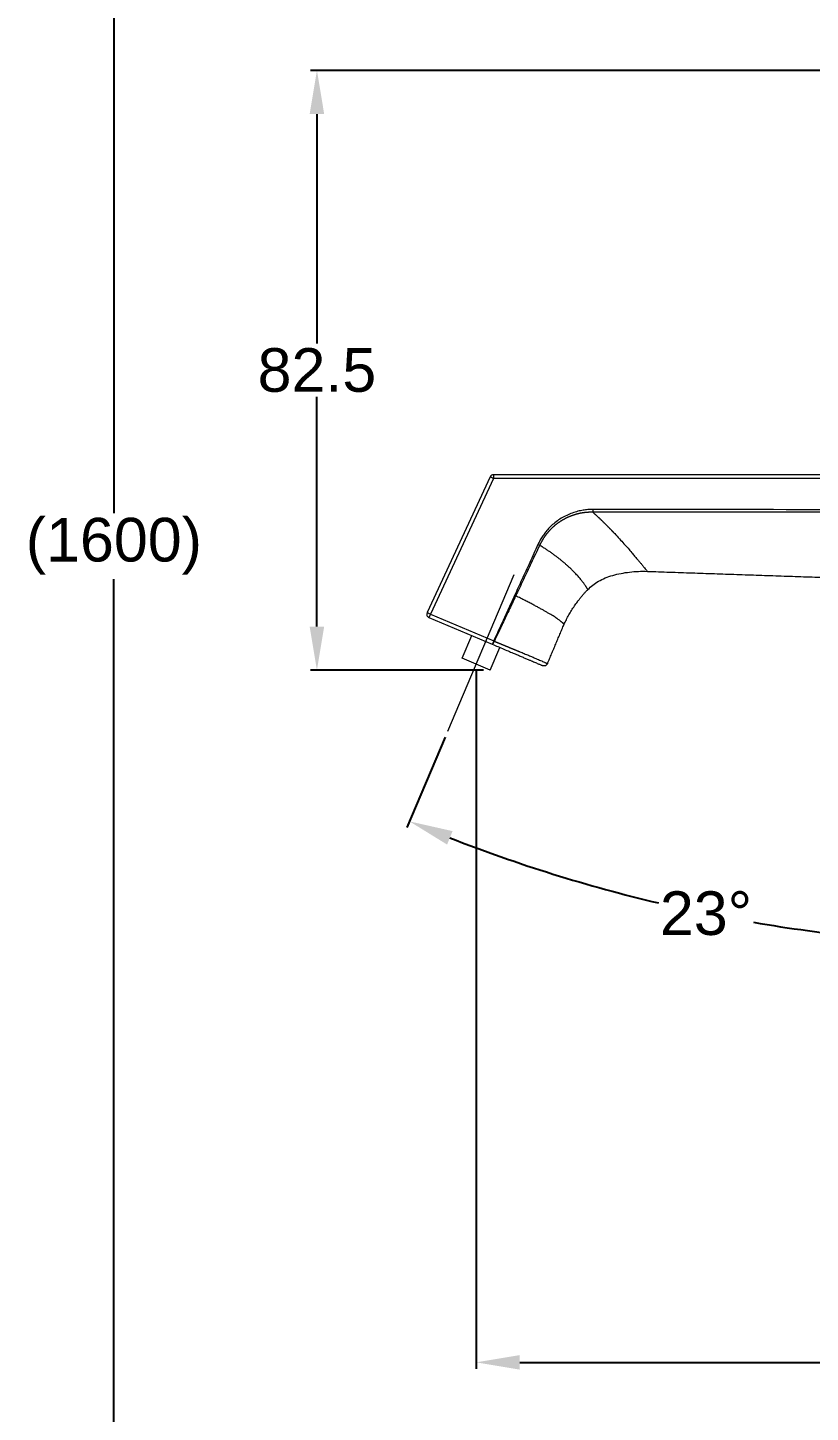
# Model space of a CAD drawing. Header units: millimetres. Extents: x 14071 to 14912, y -87 to 508.
# Drawn here: x 14546.8 to 14654.4, y 15.6 to 206 of the extents above; entities that cross this region are included whole.
import ezdxf

# ---------------------------------------------------------------- set-up
doc = ezdxf.new("R2010")
doc.units = ezdxf.units.MM
doc.linetypes.add('CENTERX2', pattern=[101.6, 63.5, -12.7, 12.7, -12.7])
doc.layers.add('CENTER', color=1, linetype='CENTERX2', lineweight=15)
doc.layers.add('DIM', color=3, linetype='Continuous', lineweight=9)
doc.styles.get("Standard").update_dxf_attribs({"font": 'arial.ttf'})
doc.dimstyles.new('겸용-샤워욕조용1', dxfattribs={"dimscale": 0.6, "dimtxt": 10, "dimasz": 10, "dimexe": 1.5, "dimexo": 1.5, "dimgap": 1, "dimtad": 0, "dimtih": 1, "dimtoh": 1, "dimdec": 1, "dimdsep": 46, "dimtxsty": 'Standard', "dimcen": 2.5, "dimclrd": 5, "dimclre": 5, "dimclrt": 5, "dimadec": 1, "dimazin": 2, "dimtfac": 1, "dimtdec": 1, "dimtmove": 0, "dimatfit": 3, "dimfxl": 1.25, "dimarcsym": 0})

# ---------------------------------------------------------------- blocks, each defined once
blk = doc.blocks.new('*D10')
at = {"layer": 'Defpoints', "color": 0, "transparency": 16777216}
for p in [(14772.19, 270.25), (14558.66, -0.91), (14567.36, -0.91)]:
    blk.add_point(p, dxfattribs=at)
at = {"layer": 'DIM', "color": 5, "lineweight": -2, "transparency": 16777216}
for p, q in [((14771.29, 270.25), (14557.76, 270.25)), ((14558.66, 264.25), (14558.66, 139.2)), ((14558.66, 5.09), (14558.66, 130.14)), ((14566.46, -0.91), (14557.76, -0.91))]:
    blk.add_line(p, q, dxfattribs=at)
at = {"layer": 'DIM', "color": 5, "transparency": 16777216}
for points in [[(14557.66, 264.25), (14559.66, 264.25), (14558.66, 270.25)], [(14557.66, 5.09), (14559.66, 5.09), (14558.66, -0.91)]]:
    blk.add_solid(points, dxfattribs=at)
at = {"layer": 'DIM', "color": 5, "transparency": 16777216, "insert": (14558.66, 134.67), "char_height": 6, "attachment_point": 5}
blk.add_mtext('(1600)', dxfattribs=at)
blk = doc.blocks.new('*D7')
at = {"layer": 'Defpoints', "color": 0, "transparency": 16777216}
for p in [(14682.56, 172.53), (14613.7, 130.78), (14604.56, 109.24), (14626.21, 87.5), (14682.56, 61.07)]:
    blk.add_point(p, dxfattribs=at)
at = {"layer": 'DIM', "color": 5, "lineweight": -2, "transparency": 16777216}
blk.add_line((14604.21, 108.42), (14598.95, 96.02), dxfattribs=at)
for start, end in [(248.6134, 256.7003), (260.2882, 268.3866)]:
    blk.add_arc((14682.56, 293), 213.08, start, end, dxfattribs=at)
at = {"layer": 'DIM', "color": 5, "transparency": 16777216}
for points in [[(14604.48, 93.66), (14605.23, 95.51), (14599.3, 96.85)], [(14676.57, 81), (14676.55, 79), (14682.56, 79.91)]]:
    blk.add_solid(points, dxfattribs=at)
at = {"layer": 'DIM', "color": 5, "transparency": 16777216, "insert": (14640.08, 84.19), "char_height": 6, "attachment_point": 5}
blk.add_mtext('23°', dxfattribs=at)
blk = doc.blocks.new('*D8')
at = {"layer": 'Defpoints', "color": 0, "transparency": 16777216}
for p in [(14586.58, 200.09), (14665.19, 200.09), (14610.4, 117.63)]:
    blk.add_point(p, dxfattribs=at)
at = {"layer": 'DIM', "color": 5, "lineweight": -2, "transparency": 16777216}
for p, q in [((14664.29, 200.09), (14585.68, 200.09)), ((14586.58, 194.09), (14586.58, 162.53)), ((14586.58, 123.63), (14586.58, 155.2)), ((14609.5, 117.63), (14585.68, 117.63))]:
    blk.add_line(p, q, dxfattribs=at)
at = {"layer": 'DIM', "color": 5, "transparency": 16777216}
for points in [[(14585.58, 194.09), (14587.58, 194.09), (14586.58, 200.09)], [(14585.58, 123.63), (14587.58, 123.63), (14586.58, 117.63)]]:
    blk.add_solid(points, dxfattribs=at)
at = {"layer": 'DIM', "color": 5, "transparency": 16777216, "insert": (14586.58, 158.86), "char_height": 6, "attachment_point": 5}
blk.add_mtext('82.5', dxfattribs=at)
blk = doc.blocks.new('*D14')
at = {"layer": 'Defpoints', "color": 0, "transparency": 16777216}
for p in [(14608.47, 118.45), (14815.26, 42.82), (14815.26, 22.48)]:
    blk.add_point(p, dxfattribs=at)
at = {"layer": 'DIM', "color": 5, "lineweight": -2, "transparency": 16777216}
for p, q in [((14608.47, 117.55), (14608.47, 21.58)), ((14815.26, 41.92), (14815.26, 21.58)), ((14614.47, 22.48), (14701.08, 22.48)), ((14809.26, 22.48), (14722.65, 22.48))]:
    blk.add_line(p, q, dxfattribs=at)
at = {"layer": 'DIM', "color": 5, "transparency": 16777216}
for points in [[(14614.47, 23.48), (14614.47, 21.48), (14608.47, 22.48)], [(14809.26, 23.48), (14809.26, 21.48), (14815.26, 22.48)]]:
    blk.add_solid(points, dxfattribs=at)
at = {"layer": 'DIM', "color": 5, "transparency": 16777216, "insert": (14711.86, 22.48), "char_height": 6, "attachment_point": 5}
blk.add_mtext('206.8', dxfattribs=at)

msp = doc.modelspace()

# ---------------------------------------------------------------- linework, layer by layer
at = {"linetype": 'Continuous', "lineweight": 18}
for p, q in [((14610.42, 144.21), (14601.73, 125.56)), ((14710.65, 144.5), (14610.88, 144.5)), ((14601.99, 124.89), (14610.7, 121.2)), ((14606.54, 119.27), (14607.86, 122.4)), ((14610.4, 117.63), (14611.73, 120.76)), ((14610.4, 117.63), (14606.54, 119.27)), ((14618.28, 118.52), (14618.28, 118.52))]:
    msp.add_line(p, q, dxfattribs=at)
at = {"linetype": 'Continuous', "lineweight": 13}
for p, q in [((14610.87, 144), (14602.18, 125.35)), ((14710.64, 144), (14610.87, 144)), ((14602.18, 125.35), (14610.89, 121.66))]:
    msp.add_line(p, q, dxfattribs=at)
at = {"linetype": 'Continuous', "lineweight": 18}
for centre, start, end in [((14610.88, 144), 90, 155), ((14602.18, 125.35), 155, 247)]:
    msp.add_arc(centre, 0.5, start, end, dxfattribs=at)
at = {"linetype": 'Continuous', "lineweight": 13}
for centre, major_axis, ratio, start_param, end_param in [((14610.88, 144), (-0.453, 0.211), 0.00295, 0, 1.564469), ((14610.88, 144), (0, -0.5), 0.006981, 3.141593, 4.712389), ((14624.53, 139.73), (-0.001, -0.5), 0.006981, 4.712398, 5.590694), ((14616.98, 134.92), (0.454, -0.209), 0.002912, 4.706044, 5.23523), ((14602.18, 125.35), (0.453, -0.211), 0.00295, 3.141593, 4.706062), ((14602.18, 125.35), (-0.195, -0.46), 0.006426, 4.715117, 6.283185), ((14610.89, 121.66), (0.195, 0.46), 0.006426, 1.573524, 3.141591), ((14610.89, 121.66), (0.454, -0.209), 0.00292, 4.706048, 4.900024)]:
    msp.add_ellipse(centre, major_axis=major_axis, ratio=ratio, start_param=start_param, end_param=end_param, dxfattribs=at)
at = {"linetype": 'Continuous', "lineweight": 18}
for centre, major_axis, ratio, start_param, end_param in [((14613.77, 127.92), (0.454, -0.208), 0.002911, 4.706043, 5.050407), ((14610.89, 121.66), (-0.195, -0.46), 0.186372, 6.283182, 7.845496)]:
    msp.add_ellipse(centre, major_axis=major_axis, ratio=ratio, start_param=start_param, end_param=end_param, dxfattribs=at)
for points, degree in [([(14624.53, 139.73), (14624.35, 139.73), (14623.97, 139.72), (14623.36, 139.66), (14622.65, 139.53), (14621.89, 139.32), (14621.12, 139.02), (14620.35, 138.64), (14619.63, 138.17), (14618.98, 137.64), (14618.42, 137.1), (14617.98, 136.58), (14617.63, 136.09), (14617.3, 135.56), (14617.08, 135.14), (14616.98, 134.92)], 3), ([(14617.21, 134.81), (14616.81, 133.97), (14616.03, 132.32), (14614.94, 130), (14614.25, 128.55), (14613.92, 127.85)], 3), ([(14632.02, 131.22), (14656.58, 130.38)], 1), ([(14620.56, 123.91), (14621.78, 126.6), (14623.83, 128.72)], 2), ([(14618.28, 118.53), (14620.56, 123.91)], 1), ([(14618.23, 118.42), (14618.26, 118.47)], 1)]:
    msp.add_open_spline(points, degree=degree, dxfattribs=at)
at = {"linetype": 'Continuous', "lineweight": 13}
for points, degree, knots in [([(14624.53, 139.34), (14624.51, 139.35), (14624.48, 139.35), (14624.44, 139.35), (14624.4, 139.35), (14624.35, 139.35), (14624.31, 139.35), (14624.26, 139.35), (14624.22, 139.35), (14624.18, 139.34), (14624.13, 139.34), (14624.09, 139.34), (14624.04, 139.34), (14624, 139.34), (14623.95, 139.34), (14623.91, 139.33), (14623.86, 139.33), (14623.82, 139.33), (14623.77, 139.33), (14623.73, 139.32), (14623.68, 139.32), (14623.64, 139.31), (14623.59, 139.31), (14623.55, 139.31), (14623.5, 139.3), (14623.46, 139.3), (14623.41, 139.29), (14623.37, 139.29), (14623.32, 139.28), (14623.27, 139.27), (14623.23, 139.27), (14623.18, 139.26), (14623.14, 139.25), (14623.09, 139.25), (14623.05, 139.24), (14623, 139.23), (14622.95, 139.22), (14622.91, 139.21), (14622.86, 139.21), (14622.82, 139.2), (14622.77, 139.19), (14622.72, 139.18), (14622.68, 139.17), (14622.63, 139.16), (14622.58, 139.15), (14622.54, 139.14), (14622.49, 139.13), (14622.45, 139.11), (14622.4, 139.1), (14622.35, 139.09), (14622.31, 139.08), (14622.26, 139.07), (14622.21, 139.05), (14622.17, 139.04), (14622.12, 139.03), (14622.07, 139.01), (14622.03, 139), (14621.98, 138.98), (14621.94, 138.97), (14621.89, 138.95), (14621.84, 138.94), (14621.8, 138.92), (14621.75, 138.91), (14621.7, 138.89), (14621.66, 138.87), (14621.61, 138.86), (14621.56, 138.84), (14621.52, 138.82), (14621.47, 138.81), (14621.43, 138.79), (14621.38, 138.77), (14621.33, 138.75), (14621.29, 138.73), (14621.24, 138.71), (14621.2, 138.69), (14621.15, 138.67), (14621.1, 138.65), (14621.06, 138.63), (14621.01, 138.61), (14620.97, 138.59), (14620.92, 138.57), (14620.88, 138.54), (14620.83, 138.52), (14620.78, 138.5), (14620.74, 138.48), (14620.69, 138.45), (14620.65, 138.43), (14620.6, 138.4), (14620.56, 138.38), (14620.51, 138.35), (14620.47, 138.33), (14620.42, 138.3), (14620.38, 138.28), (14620.33, 138.25), (14620.29, 138.23), (14620.24, 138.2), (14620.2, 138.17), (14620.15, 138.14), (14620.09, 138.1), (14620.03, 138.06), (14619.97, 138.02), (14619.91, 137.98), (14619.84, 137.94), (14619.78, 137.9), (14619.72, 137.85), (14619.66, 137.81), (14619.6, 137.76), (14619.54, 137.72), (14619.48, 137.67), (14619.42, 137.62), (14619.36, 137.57), (14619.3, 137.53), (14619.24, 137.48), (14619.19, 137.43), (14619.13, 137.38), (14619.07, 137.33), (14619.01, 137.28), (14618.96, 137.22), (14618.9, 137.17), (14618.85, 137.12), (14618.79, 137.06), (14618.74, 137.01), (14618.68, 136.95), (14618.63, 136.9), (14618.58, 136.84), (14618.52, 136.78), (14618.47, 136.73), (14618.42, 136.67), (14618.37, 136.61), (14618.32, 136.55), (14618.27, 136.49), (14618.22, 136.43), (14618.17, 136.37), (14618.12, 136.31), (14618.07, 136.24), (14618.03, 136.18), (14617.98, 136.12), (14617.93, 136.05), (14617.89, 135.99), (14617.84, 135.92), (14617.8, 135.86), (14617.75, 135.79), (14617.71, 135.73), (14617.67, 135.66), (14617.63, 135.59), (14617.59, 135.52), (14617.54, 135.45), (14617.5, 135.38), (14617.47, 135.31), (14617.43, 135.24), (14617.39, 135.17), (14617.35, 135.1), (14617.31, 135.03), (14617.28, 134.96), (14617.24, 134.89), (14617.22, 134.84), (14617.21, 134.81)], 3, [0, 0, 0, 0, 0.004797, 0.009604, 0.01442, 0.019246, 0.024082, 0.028927, 0.033782, 0.038647, 0.043522, 0.048406, 0.053299, 0.058203, 0.063116, 0.068039, 0.072971, 0.077913, 0.082865, 0.087827, 0.092798, 0.097779, 0.10277, 0.10777, 0.11278, 0.1178, 0.12283, 0.127869, 0.132919, 0.137978, 0.143046, 0.148125, 0.153213, 0.158311, 0.163418, 0.168536, 0.173663, 0.1788, 0.183947, 0.189103, 0.194269, 0.199445, 0.204631, 0.209827, 0.215032, 0.220247, 0.225472, 0.230706, 0.235951, 0.241205, 0.246469, 0.251743, 0.257026, 0.262319, 0.267622, 0.272935, 0.278258, 0.28359, 0.288932, 0.294284, 0.299646, 0.305017, 0.310398, 0.315789, 0.32119, 0.3266, 0.33202, 0.33745, 0.34289, 0.348339, 0.353799, 0.359268, 0.364746, 0.370235, 0.375733, 0.381241, 0.386759, 0.392287, 0.397824, 0.403371, 0.408928, 0.414495, 0.420072, 0.425658, 0.431254, 0.43686, 0.442476, 0.448101, 0.453736, 0.459382, 0.465037, 0.470702, 0.476376, 0.482061, 0.487755, 0.49346, 0.499174, 0.504898, 0.513101, 0.521315, 0.529541, 0.537777, 0.546025, 0.554284, 0.562555, 0.570837, 0.579131, 0.587436, 0.595753, 0.604082, 0.612423, 0.620776, 0.629141, 0.637517, 0.645906, 0.654307, 0.66272, 0.671146, 0.679584, 0.688034, 0.696496, 0.704971, 0.713458, 0.721957, 0.730469, 0.738992, 0.747528, 0.756076, 0.764636, 0.773208, 0.781792, 0.790387, 0.798993, 0.807611, 0.816241, 0.824881, 0.833532, 0.842194, 0.850867, 0.859551, 0.868245, 0.876949, 0.885664, 0.89439, 0.903126, 0.911873, 0.920631, 0.9294, 0.93818, 0.946972, 0.955777, 0.964594, 0.973424, 0.982268, 0.991126, 1, 1, 1, 1]), ([(14624.53, 139.34), (14624.55, 139.33), (14624.58, 139.29), (14624.64, 139.24), (14624.7, 139.19), (14624.75, 139.14), (14624.81, 139.09), (14624.87, 139.04), (14624.92, 138.99), (14624.98, 138.94), (14625.03, 138.88), (14625.09, 138.83), (14625.14, 138.78), (14625.2, 138.73), (14625.25, 138.68), (14625.31, 138.63), (14625.36, 138.58), (14625.42, 138.53), (14625.47, 138.47), (14625.53, 138.42), (14625.58, 138.37), (14625.63, 138.32), (14625.69, 138.27), (14625.74, 138.22), (14625.79, 138.17), (14625.84, 138.12), (14625.9, 138.06), (14625.95, 138.01), (14626, 137.96), (14626.05, 137.91), (14626.11, 137.86), (14626.16, 137.81), (14626.21, 137.76), (14626.26, 137.71), (14626.31, 137.66), (14626.36, 137.61), (14626.41, 137.56), (14626.46, 137.51), (14626.51, 137.46), (14626.56, 137.4), (14626.61, 137.35), (14626.66, 137.3), (14626.71, 137.25), (14626.76, 137.2), (14626.81, 137.15), (14626.86, 137.1), (14626.91, 137.05), (14626.96, 137), (14627, 136.95), (14627.05, 136.9), (14627.1, 136.85), (14627.15, 136.8), (14627.2, 136.75), (14627.24, 136.7), (14627.29, 136.65), (14627.34, 136.61), (14627.38, 136.56), (14627.43, 136.51), (14627.48, 136.46), (14627.74, 136.18), (14628.19, 135.7), (14628.8, 135.02), (14629.37, 134.38), (14629.85, 133.81), (14630.27, 133.32), (14630.62, 132.9), (14630.94, 132.53), (14631.24, 132.17), (14631.51, 131.84), (14631.74, 131.56), (14631.9, 131.36), (14632, 131.24), (14632.02, 131.22), (14632.02, 131.22), (14632.02, 131.22)], 3, [0, 0, 0, 0, 0.004313, 0.008626, 0.012939, 0.017251, 0.021564, 0.025876, 0.030189, 0.034501, 0.038813, 0.043125, 0.047437, 0.051749, 0.056061, 0.060372, 0.064684, 0.068995, 0.073306, 0.077617, 0.081928, 0.086239, 0.09055, 0.09486, 0.09917, 0.10348, 0.10779, 0.1121, 0.116409, 0.120718, 0.125027, 0.129336, 0.133645, 0.137953, 0.142262, 0.14657, 0.150877, 0.155185, 0.159492, 0.163799, 0.168106, 0.172413, 0.176719, 0.181025, 0.185331, 0.189637, 0.193942, 0.198247, 0.202552, 0.206856, 0.211161, 0.215465, 0.219768, 0.224072, 0.228375, 0.232678, 0.236981, 0.241283, 0.245585, 0.249887, 0.313408, 0.376202, 0.438326, 0.499853, 0.550985, 0.601301, 0.650898, 0.699886, 0.761197, 0.821566, 0.881275, 0.940619, 0.999893, 1, 1, 1, 1]), ([(14623.83, 128.72), (14623.83, 128.72), (14623.83, 128.72), (14623.78, 128.82), (14623.46, 129.39), (14622.51, 130.68), (14620.81, 132.36), (14618.86, 133.79), (14617.21, 134.81)], 5, [0, 0, 0, 0, 0, 0, 0.000007, 0.251531, 0.503055, 1, 1, 1, 1, 1, 1]), ([(14620.56, 123.91), (14620.56, 123.91), (14620.55, 123.94), (14620.45, 124.11), (14619.79, 124.68), (14618.07, 125.73), (14615.87, 126.89), (14613.92, 127.85)], 5, [0, 0, 0, 0, 0, 0, 0.250637, 0.501693, 1, 1, 1, 1, 1, 1]), ([(14610.98, 121.62), (14610.99, 121.61), (14611.03, 121.6), (14611.08, 121.58), (14611.13, 121.55), (14611.18, 121.53), (14611.23, 121.51), (14611.27, 121.49), (14611.32, 121.47), (14611.37, 121.45), (14611.42, 121.43), (14611.47, 121.41), (14611.52, 121.39), (14611.56, 121.37), (14611.61, 121.35), (14611.66, 121.33), (14611.71, 121.31), (14611.75, 121.3), (14611.8, 121.28), (14611.85, 121.26), (14611.89, 121.24), (14611.94, 121.22), (14611.98, 121.2), (14612.03, 121.18), (14612.07, 121.16), (14612.12, 121.14), (14612.16, 121.13), (14612.21, 121.11), (14612.25, 121.09), (14612.3, 121.07), (14612.34, 121.05), (14612.38, 121.03), (14612.43, 121.02), (14612.47, 121), (14612.51, 120.98), (14612.56, 120.96), (14612.6, 120.95), (14612.64, 120.93), (14612.68, 120.91), (14612.73, 120.89), (14612.77, 120.88), (14612.81, 120.86), (14612.85, 120.84), (14612.89, 120.82), (14612.93, 120.81), (14612.97, 120.79), (14613.01, 120.77), (14613.05, 120.76), (14613.09, 120.74), (14613.13, 120.72), (14613.17, 120.71), (14613.21, 120.69), (14613.25, 120.68), (14613.29, 120.66), (14613.33, 120.64), (14613.37, 120.63), (14613.41, 120.61), (14613.45, 120.6), (14613.48, 120.58), (14613.52, 120.56), (14613.56, 120.55), (14613.6, 120.53), (14613.63, 120.52), (14613.67, 120.5), (14613.71, 120.49), (14613.74, 120.47), (14613.78, 120.46), (14613.82, 120.44), (14613.85, 120.43), (14613.89, 120.41), (14613.93, 120.4), (14613.96, 120.38), (14614, 120.37), (14614.03, 120.35), (14614.07, 120.34), (14614.1, 120.32), (14614.14, 120.31), (14614.17, 120.3), (14614.2, 120.28), (14614.24, 120.27), (14614.27, 120.25), (14614.31, 120.24), (14614.34, 120.23), (14614.37, 120.21), (14614.41, 120.2), (14614.44, 120.19), (14614.57, 120.13), (14614.79, 120.04), (14615.09, 119.92), (14615.38, 119.79), (14615.67, 119.68), (14615.94, 119.56), (14616.21, 119.45), (14616.45, 119.35), (14616.74, 119.22), (14617.05, 119.09), (14617.37, 118.95), (14617.64, 118.83), (14617.83, 118.75), (14617.97, 118.68), (14618.08, 118.63), (14618.18, 118.59), (14618.25, 118.55), (14618.28, 118.53), (14618.29, 118.53), (14618.28, 118.52), (14618.28, 118.52), (14618.28, 118.52)], 3, [0, 0, 0, 0, 0.002678, 0.005345, 0.008003, 0.010651, 0.013289, 0.015917, 0.018535, 0.021144, 0.023743, 0.026333, 0.028913, 0.031485, 0.034046, 0.036599, 0.039143, 0.041677, 0.044203, 0.046719, 0.049227, 0.051726, 0.054217, 0.056698, 0.059172, 0.061637, 0.064093, 0.066542, 0.068982, 0.071414, 0.073838, 0.076253, 0.078661, 0.081062, 0.083454, 0.085839, 0.088216, 0.090586, 0.092948, 0.095303, 0.097651, 0.099991, 0.102325, 0.104651, 0.10697, 0.109283, 0.111589, 0.113888, 0.11618, 0.118466, 0.120745, 0.123018, 0.125285, 0.127545, 0.129799, 0.132047, 0.134289, 0.136526, 0.138756, 0.140981, 0.1432, 0.145413, 0.147621, 0.149823, 0.15202, 0.154212, 0.156399, 0.15858, 0.160757, 0.162928, 0.165095, 0.167257, 0.169414, 0.171566, 0.173714, 0.175858, 0.177997, 0.180131, 0.182262, 0.184388, 0.186511, 0.188629, 0.190743, 0.192854, 0.194961, 0.197064, 0.199163, 0.21948, 0.24025, 0.261524, 0.283363, 0.305839, 0.329032, 0.353028, 0.377916, 0.420093, 0.466803, 0.518548, 0.575816, 0.608758, 0.652566, 0.707912, 0.775501, 0.855933, 0.914993, 0.971873, 1, 1, 1, 1])]:
    msp.add_open_spline(points, degree=degree, knots=knots, dxfattribs=at)
for points in [[(14710.57, 139.63), (14699.95, 139.64), (14679.42, 139.66), (14650.74, 139.7), (14633.03, 139.72), (14624.53, 139.73)], [(14710.57, 139.38), (14699.95, 139.37), (14679.42, 139.36), (14650.74, 139.35), (14633.03, 139.35), (14624.53, 139.34)], [(14616.98, 134.92), (14616.59, 134.07), (14615.83, 132.41), (14614.76, 130.08), (14614.09, 128.62), (14613.77, 127.92)], [(14613.77, 127.92), (14613.45, 127.23), (14612.82, 125.86), (14611.9, 123.86), (14611.23, 122.4), (14610.89, 121.66)], [(14613.92, 127.85), (14613.6, 127.17), (14612.95, 125.8), (14612.01, 123.81), (14611.33, 122.36), (14610.98, 121.62)]]:
    msp.add_open_spline(points, degree=3, dxfattribs=at)
at = {"linetype": 'Continuous', "lineweight": 18}
for points, knots in [([(14623.83, 128.72), (14624.28, 129.16), (14625.31, 129.98), (14627.31, 130.75), (14629.59, 131.18), (14631.19, 131.25), (14632.02, 131.22)], [0, 0, 0, 0, 0.209656, 0.451894, 0.719928, 1, 1, 1, 1]), ([(14610.7, 121.2), (14610.95, 121.09), (14611.47, 120.87), (14612.3, 120.52), (14613.06, 120.19), (14613.72, 119.92), (14614.29, 119.67), (14614.81, 119.45), (14615.29, 119.25), (14615.72, 119.07), (14616.07, 118.91), (14616.38, 118.79), (14616.65, 118.67), (14616.89, 118.57), (14617.11, 118.48), (14617.28, 118.4), (14617.43, 118.34), (14617.53, 118.3), (14617.59, 118.27), (14617.62, 118.26), (14617.62, 118.26), (14617.63, 118.26)], [0, 0, 0, 0, 0.053336, 0.106673, 0.160009, 0.213346, 0.266682, 0.320019, 0.373355, 0.426692, 0.480028, 0.533364, 0.586701, 0.640037, 0.693374, 0.74671, 0.800047, 0.853383, 0.90672, 0.960056, 1, 1, 1, 1]), ([(14618.03, 118.26), (14617.99, 118.25), (14617.93, 118.22), (14617.82, 118.21), (14617.71, 118.22), (14617.65, 118.25), (14617.62, 118.26)], [0, 0, 0, 0, 0.264691, 0.523005, 0.76945, 1, 1, 1, 1]), ([(14618.03, 118.26), (14618.06, 118.28), (14618.13, 118.31), (14618.2, 118.39), (14618.26, 118.48), (14618.29, 118.54), (14618.3, 118.57)], [0, 0, 0, 0, 0.264661, 0.522968, 0.769425, 1, 1, 1, 1])]:
    msp.add_open_spline(points, degree=3, knots=knots, dxfattribs=at)
at = {"layer": 'CENTER'}
msp.add_line((14604.56, 109.24), (14613.7, 130.78), dxfattribs=at)

# ---------------------------------------------------------------- dimensions: what is measured, and where the dimension line sits
at = {"layer": 'DIM', "color": 1}
dim = msp.add_linear_dim(base=(14558.66, -0.91), p1=(14772.19, 270.25), p2=(14567.36, -0.91), angle=90, text='(1600)', dimstyle='겸용-샤워욕조용1', dxfattribs=at)
dim.commit()
dim.dimension.update_dxf_attribs({"geometry": '*D10', "text_midpoint": (14558.66, 134.67)})
dim = msp.add_linear_dim(base=(14586.58, 200.09), p1=(14610.4, 117.63), p2=(14665.19, 200.09), angle=90, dimstyle='겸용-샤워욕조용1', dxfattribs=at)
dim.commit()
dim.dimension.update_dxf_attribs({"geometry": '*D8', "text_midpoint": (14586.58, 158.86)})
dim = msp.add_angular_dim_2l(base=(14626.21, 87.5), line1=((14682.56, 172.53), (14682.56, 61.07)), line2=((14604.56, 109.24), (14613.7, 130.78)), dimstyle='겸용-샤워욕조용1', dxfattribs=at)
dim.commit()
dim.dimension.update_dxf_attribs({"geometry": '*D7', "text_midpoint": (14640.08, 84.19)})
dim = msp.add_linear_dim(base=(14815.26, 22.48), p1=(14608.47, 118.45), p2=(14815.26, 42.82), dimstyle='겸용-샤워욕조용1', dxfattribs=at)
dim.commit()
dim.dimension.update_dxf_attribs({"geometry": '*D14', "text_midpoint": (14711.86, 22.48)})

doc.saveas('drawing.dxf')
